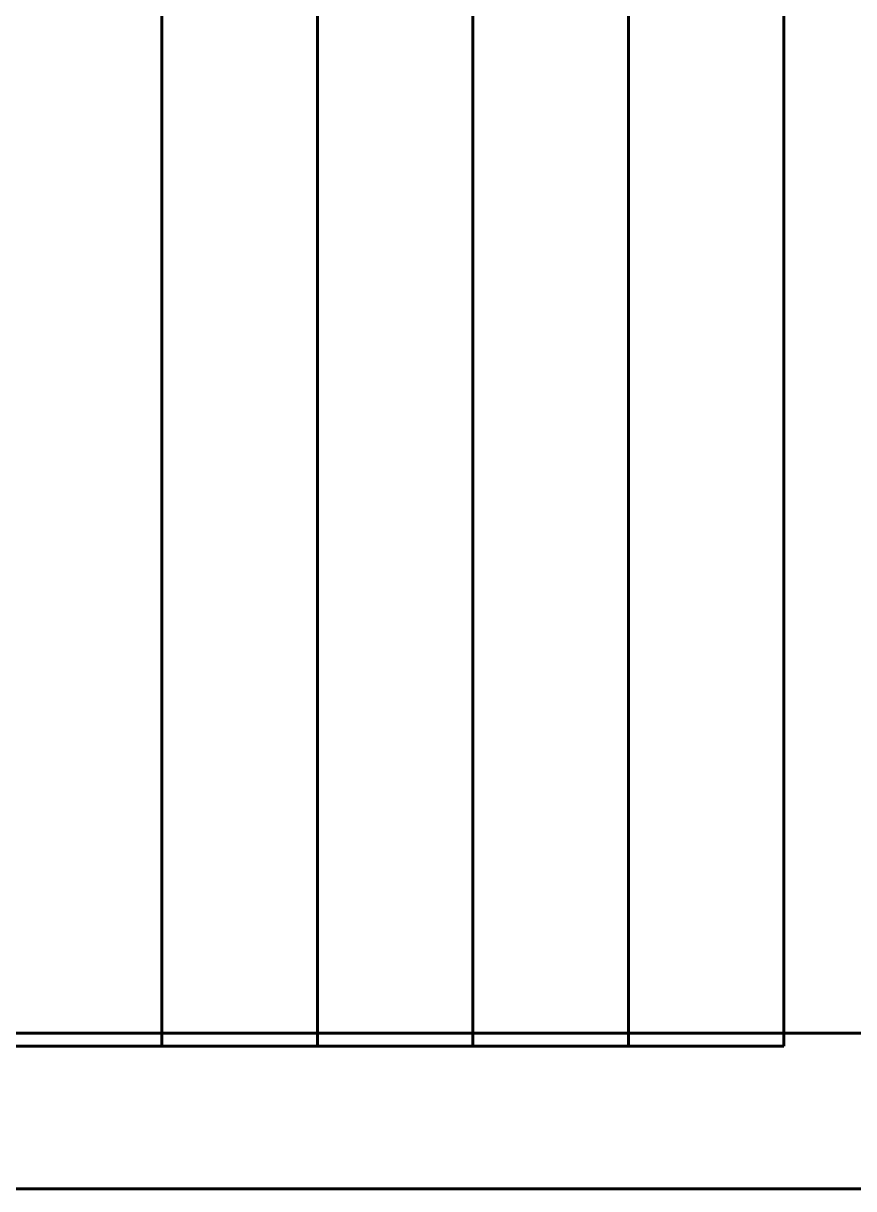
# Model space of a CAD drawing. Extents: x 0 to 297, y 0 to 292.
# Drawn here: x 234.883 to 237.553, y 123.536 to 127.284 of the extents above; entities that cross this region are included whole.
import ezdxf

# ---------------------------------------------------------------- set-up
doc = ezdxf.new("R2010")
doc.units = 0
doc.header["$MEASUREMENT"] = 0
doc.linetypes.add('K5LT_BASIC', pattern=[0])
doc.layers.add('Системный слой', color=7, linetype='Continuous')

# ---------------------------------------------------------------- blocks, each defined once
blk = doc.blocks.new('*U')
at = {"layer": 'Системный слой', "linetype": 'K5LT_BASIC', "lineweight": 60}
for p, q in [((235.3288, 131.0439), (235.3288, 123.9939)), ((235.3288, 123.9939), (235.3288, 131.0439)), ((235.8288, 131.0439), (235.8288, 123.9939)), ((235.8288, 123.9939), (235.8288, 131.0439)), ((236.3288, 131.0439), (236.3288, 123.9939)), ((236.3288, 123.9939), (236.3288, 131.0439)), ((236.8288, 131.0439), (236.8288, 123.9939)), ((236.8288, 123.9939), (236.8288, 131.0439)), ((237.3288, 123.9939), (237.3288, 131.0439)), ((234.8288, 123.9939), (235.3288, 123.9939)), ((235.3288, 123.9939), (235.8288, 123.9939)), ((235.8288, 123.9939), (236.3288, 123.9939)), ((236.3288, 123.9939), (236.8288, 123.9939)), ((236.8288, 123.9939), (237.3288, 123.9939))]:
    blk.add_line(p, q, dxfattribs=at)

msp = doc.modelspace()

# ---------------------------------------------------------------- linework, layer by layer
at = {"layer": 'Системный слой', "linetype": 'K5LT_BASIC', "lineweight": 60}
for p, q in [((226.337, 124.0358), (240.337, 124.0358)), ((226.337, 123.5358), (240.337, 123.5358))]:
    msp.add_line(p, q, dxfattribs=at)

# ---------------------------------------------------------------- block references
at = {"layer": 'Системный слой'}
msp.add_blockref('*U', (0, 0), dxfattribs=at)
msp.add_blockref('*U', (0, 0), dxfattribs=at)
msp.add_blockref('*U', (0, 0), dxfattribs=at)
msp.add_blockref('*U', (0, 0), dxfattribs=at)
msp.add_blockref('*U', (0, 0), dxfattribs=at)
msp.add_blockref('*U', (0, 0), dxfattribs=at)
msp.add_blockref('*U', (0, 0), dxfattribs=at)
msp.add_blockref('*U', (0, 0), dxfattribs=at)
msp.add_blockref('*U', (0, 0), dxfattribs=at)
msp.add_blockref('*U', (0, 0), dxfattribs=at)
msp.add_blockref('*U', (0, 0), dxfattribs=at)
msp.add_blockref('*U', (0, 0), dxfattribs=at)
msp.add_blockref('*U', (0, 0), dxfattribs=at)
msp.add_blockref('*U', (0, 0), dxfattribs=at)
msp.add_blockref('*U', (0, 0), dxfattribs=at)
msp.add_blockref('*U', (0, 0), dxfattribs=at)
msp.add_blockref('*U', (0, 0), dxfattribs=at)
msp.add_blockref('*U', (0, 0), dxfattribs=at)
msp.add_blockref('*U', (0, 0), dxfattribs=at)
msp.add_blockref('*U', (0, 0), dxfattribs=at)
msp.add_blockref('*U', (0, 0), dxfattribs=at)
msp.add_blockref('*U', (0, 0), dxfattribs=at)
msp.add_blockref('*U', (0, 0), dxfattribs=at)
msp.add_blockref('*U', (0, 0), dxfattribs=at)
msp.add_blockref('*U', (0, 0), dxfattribs=at)
msp.add_blockref('*U', (0, 0), dxfattribs=at)
msp.add_blockref('*U', (0, 0), dxfattribs=at)
msp.add_blockref('*U', (0, 0), dxfattribs=at)
msp.add_blockref('*U', (0, 0), dxfattribs=at)
msp.add_blockref('*U', (0, 0), dxfattribs=at)
msp.add_blockref('*U', (0, 0), dxfattribs=at)
msp.add_blockref('*U', (0, 0), dxfattribs=at)
msp.add_blockref('*U', (0, 0), dxfattribs=at)
msp.add_blockref('*U', (0, 0), dxfattribs=at)
msp.add_blockref('*U', (0, 0), dxfattribs=at)
msp.add_blockref('*U', (0, 0), dxfattribs=at)
msp.add_blockref('*U', (0, 0), dxfattribs=at)
msp.add_blockref('*U', (0, 0), dxfattribs=at)
msp.add_blockref('*U', (0, 0), dxfattribs=at)
msp.add_blockref('*U', (0, 0), dxfattribs=at)
msp.add_blockref('*U', (0, 0), dxfattribs=at)
msp.add_blockref('*U', (0, 0), dxfattribs=at)
msp.add_blockref('*U', (0, 0), dxfattribs=at)
msp.add_blockref('*U', (0, 0), dxfattribs=at)
msp.add_blockref('*U', (0, 0), dxfattribs=at)
msp.add_blockref('*U', (0, 0), dxfattribs=at)
msp.add_blockref('*U', (0, 0), dxfattribs=at)
msp.add_blockref('*U', (0, 0), dxfattribs=at)
msp.add_blockref('*U', (0, 0), dxfattribs=at)
msp.add_blockref('*U', (0, 0), dxfattribs=at)
msp.add_blockref('*U', (0, 0), dxfattribs=at)
msp.add_blockref('*U', (0, 0), dxfattribs=at)
msp.add_blockref('*U', (0, 0), dxfattribs=at)
msp.add_blockref('*U', (0, 0), dxfattribs=at)
msp.add_blockref('*U', (0, 0), dxfattribs=at)
msp.add_blockref('*U', (0, 0), dxfattribs=at)
msp.add_blockref('*U', (0, 0), dxfattribs=at)
msp.add_blockref('*U', (0, 0), dxfattribs=at)
msp.add_blockref('*U', (0, 0), dxfattribs=at)
msp.add_blockref('*U', (0, 0), dxfattribs=at)
msp.add_blockref('*U', (0, 0), dxfattribs=at)
msp.add_blockref('*U', (0, 0), dxfattribs=at)
msp.add_blockref('*U', (0, 0), dxfattribs=at)
msp.add_blockref('*U', (0, 0), dxfattribs=at)
msp.add_blockref('*U', (0, 0), dxfattribs=at)
msp.add_blockref('*U', (0, 0), dxfattribs=at)
msp.add_blockref('*U', (0, 0), dxfattribs=at)
msp.add_blockref('*U', (0, 0), dxfattribs=at)
msp.add_blockref('*U', (0, 0), dxfattribs=at)
msp.add_blockref('*U', (0, 0), dxfattribs=at)
msp.add_blockref('*U', (0, 0), dxfattribs=at)
msp.add_blockref('*U', (0, 0), dxfattribs=at)
msp.add_blockref('*U', (0, 0), dxfattribs=at)
msp.add_blockref('*U', (0, 0), dxfattribs=at)
msp.add_blockref('*U', (0, 0), dxfattribs=at)
msp.add_blockref('*U', (0, 0), dxfattribs=at)
msp.add_blockref('*U', (0, 0), dxfattribs=at)
msp.add_blockref('*U', (0, 0), dxfattribs=at)
msp.add_blockref('*U', (0, 0), dxfattribs=at)
msp.add_blockref('*U', (0, 0), dxfattribs=at)
msp.add_blockref('*U', (0, 0), dxfattribs=at)
msp.add_blockref('*U', (0, 0), dxfattribs=at)
msp.add_blockref('*U', (0, 0), dxfattribs=at)
msp.add_blockref('*U', (0, 0), dxfattribs=at)
msp.add_blockref('*U', (0, 0), dxfattribs=at)
msp.add_blockref('*U', (0, 0), dxfattribs=at)
msp.add_blockref('*U', (0, 0), dxfattribs=at)
msp.add_blockref('*U', (0, 0), dxfattribs=at)
msp.add_blockref('*U', (0, 0), dxfattribs=at)
msp.add_blockref('*U', (0, 0), dxfattribs=at)
msp.add_blockref('*U', (0, 0), dxfattribs=at)
msp.add_blockref('*U', (0, 0), dxfattribs=at)
msp.add_blockref('*U', (0, 0), dxfattribs=at)
msp.add_blockref('*U', (0, 0), dxfattribs=at)
msp.add_blockref('*U', (0, 0), dxfattribs=at)
msp.add_blockref('*U', (0, 0), dxfattribs=at)
msp.add_blockref('*U', (0, 0), dxfattribs=at)
msp.add_blockref('*U', (0, 0), dxfattribs=at)
msp.add_blockref('*U', (0, 0), dxfattribs=at)
msp.add_blockref('*U', (0, 0), dxfattribs=at)
msp.add_blockref('*U', (0, 0), dxfattribs=at)
msp.add_blockref('*U', (0, 0), dxfattribs=at)
msp.add_blockref('*U', (0, 0), dxfattribs=at)
msp.add_blockref('*U', (0, 0), dxfattribs=at)
msp.add_blockref('*U', (0, 0), dxfattribs=at)
msp.add_blockref('*U', (0, 0), dxfattribs=at)
msp.add_blockref('*U', (0, 0), dxfattribs=at)
msp.add_blockref('*U', (0, 0), dxfattribs=at)
msp.add_blockref('*U', (0, 0), dxfattribs=at)
msp.add_blockref('*U', (0, 0), dxfattribs=at)
msp.add_blockref('*U', (0, 0), dxfattribs=at)
msp.add_blockref('*U', (0, 0), dxfattribs=at)
msp.add_blockref('*U', (0, 0), dxfattribs=at)
msp.add_blockref('*U', (0, 0), dxfattribs=at)
msp.add_blockref('*U', (0, 0), dxfattribs=at)
msp.add_blockref('*U', (0, 0), dxfattribs=at)
msp.add_blockref('*U', (0, 0), dxfattribs=at)
msp.add_blockref('*U', (0, 0), dxfattribs=at)
msp.add_blockref('*U', (0, 0), dxfattribs=at)
msp.add_blockref('*U', (0, 0), dxfattribs=at)
msp.add_blockref('*U', (0, 0), dxfattribs=at)
msp.add_blockref('*U', (0, 0), dxfattribs=at)
msp.add_blockref('*U', (0, 0), dxfattribs=at)
msp.add_blockref('*U', (0, 0), dxfattribs=at)
msp.add_blockref('*U', (0, 0), dxfattribs=at)
msp.add_blockref('*U', (0, 0), dxfattribs=at)
msp.add_blockref('*U', (0, 0), dxfattribs=at)
msp.add_blockref('*U', (0, 0), dxfattribs=at)
msp.add_blockref('*U', (0, 0), dxfattribs=at)
msp.add_blockref('*U', (0, 0), dxfattribs=at)
msp.add_blockref('*U', (0, 0), dxfattribs=at)
msp.add_blockref('*U', (0, 0), dxfattribs=at)
msp.add_blockref('*U', (0, 0), dxfattribs=at)
msp.add_blockref('*U', (0, 0), dxfattribs=at)
msp.add_blockref('*U', (0, 0), dxfattribs=at)
msp.add_blockref('*U', (0, 0), dxfattribs=at)
msp.add_blockref('*U', (0, 0), dxfattribs=at)
msp.add_blockref('*U', (0, 0), dxfattribs=at)
msp.add_blockref('*U', (0, 0), dxfattribs=at)
msp.add_blockref('*U', (0, 0), dxfattribs=at)
msp.add_blockref('*U', (0, 0), dxfattribs=at)
msp.add_blockref('*U', (0, 0), dxfattribs=at)
msp.add_blockref('*U', (0, 0), dxfattribs=at)
msp.add_blockref('*U', (0, 0), dxfattribs=at)
msp.add_blockref('*U', (0, 0), dxfattribs=at)
msp.add_blockref('*U', (0, 0), dxfattribs=at)
msp.add_blockref('*U', (0, 0), dxfattribs=at)
msp.add_blockref('*U', (0, 0), dxfattribs=at)
msp.add_blockref('*U', (0, 0), dxfattribs=at)
msp.add_blockref('*U', (0, 0), dxfattribs=at)
msp.add_blockref('*U', (0, 0), dxfattribs=at)
msp.add_blockref('*U', (0, 0), dxfattribs=at)
msp.add_blockref('*U', (0, 0), dxfattribs=at)
msp.add_blockref('*U', (0, 0), dxfattribs=at)
msp.add_blockref('*U', (0, 0), dxfattribs=at)
msp.add_blockref('*U', (0, 0), dxfattribs=at)
msp.add_blockref('*U', (0, 0), dxfattribs=at)
msp.add_blockref('*U', (0, 0), dxfattribs=at)
msp.add_blockref('*U', (0, 0), dxfattribs=at)
msp.add_blockref('*U', (0, 0), dxfattribs=at)
msp.add_blockref('*U', (0, 0), dxfattribs=at)
msp.add_blockref('*U', (0, 0), dxfattribs=at)
msp.add_blockref('*U', (0, 0), dxfattribs=at)
msp.add_blockref('*U', (0, 0), dxfattribs=at)
msp.add_blockref('*U', (0, 0), dxfattribs=at)
msp.add_blockref('*U', (0, 0), dxfattribs=at)
msp.add_blockref('*U', (0, 0), dxfattribs=at)
msp.add_blockref('*U', (0, 0), dxfattribs=at)
msp.add_blockref('*U', (0, 0), dxfattribs=at)
msp.add_blockref('*U', (0, 0), dxfattribs=at)
msp.add_blockref('*U', (0, 0), dxfattribs=at)
msp.add_blockref('*U', (0, 0), dxfattribs=at)
msp.add_blockref('*U', (0, 0), dxfattribs=at)
msp.add_blockref('*U', (0, 0), dxfattribs=at)
msp.add_blockref('*U', (0, 0), dxfattribs=at)
msp.add_blockref('*U', (0, 0), dxfattribs=at)
msp.add_blockref('*U', (0, 0), dxfattribs=at)
msp.add_blockref('*U', (0, 0), dxfattribs=at)
msp.add_blockref('*U', (0, 0), dxfattribs=at)
msp.add_blockref('*U', (0, 0), dxfattribs=at)
msp.add_blockref('*U', (0, 0), dxfattribs=at)
msp.add_blockref('*U', (0, 0), dxfattribs=at)
msp.add_blockref('*U', (0, 0), dxfattribs=at)
msp.add_blockref('*U', (0, 0), dxfattribs=at)
msp.add_blockref('*U', (0, 0), dxfattribs=at)
msp.add_blockref('*U', (0, 0), dxfattribs=at)
msp.add_blockref('*U', (0, 0), dxfattribs=at)
msp.add_blockref('*U', (0, 0), dxfattribs=at)
msp.add_blockref('*U', (0, 0), dxfattribs=at)
msp.add_blockref('*U', (0, 0), dxfattribs=at)
msp.add_blockref('*U', (0, 0), dxfattribs=at)
msp.add_blockref('*U', (0, 0), dxfattribs=at)
msp.add_blockref('*U', (0, 0), dxfattribs=at)
msp.add_blockref('*U', (0, 0), dxfattribs=at)
msp.add_blockref('*U', (0, 0), dxfattribs=at)
msp.add_blockref('*U', (0, 0), dxfattribs=at)
msp.add_blockref('*U', (0, 0), dxfattribs=at)
msp.add_blockref('*U', (0, 0), dxfattribs=at)
msp.add_blockref('*U', (0, 0), dxfattribs=at)
msp.add_blockref('*U', (0, 0), dxfattribs=at)
msp.add_blockref('*U', (0, 0), dxfattribs=at)
msp.add_blockref('*U', (0, 0), dxfattribs=at)
msp.add_blockref('*U', (0, 0), dxfattribs=at)
msp.add_blockref('*U', (0, 0), dxfattribs=at)
msp.add_blockref('*U', (0, 0), dxfattribs=at)
msp.add_blockref('*U', (0, 0), dxfattribs=at)
msp.add_blockref('*U', (0, 0), dxfattribs=at)
msp.add_blockref('*U', (0, 0), dxfattribs=at)
msp.add_blockref('*U', (0, 0), dxfattribs=at)
msp.add_blockref('*U', (0, 0), dxfattribs=at)
msp.add_blockref('*U', (0, 0), dxfattribs=at)
msp.add_blockref('*U', (0, 0), dxfattribs=at)
msp.add_blockref('*U', (0, 0), dxfattribs=at)
msp.add_blockref('*U', (0, 0), dxfattribs=at)
msp.add_blockref('*U', (0, 0), dxfattribs=at)
msp.add_blockref('*U', (0, 0), dxfattribs=at)
msp.add_blockref('*U', (0, 0), dxfattribs=at)
msp.add_blockref('*U', (0, 0), dxfattribs=at)
msp.add_blockref('*U', (0, 0), dxfattribs=at)
msp.add_blockref('*U', (0, 0), dxfattribs=at)
msp.add_blockref('*U', (0, 0), dxfattribs=at)
msp.add_blockref('*U', (0, 0), dxfattribs=at)
msp.add_blockref('*U', (0, 0), dxfattribs=at)
msp.add_blockref('*U', (0, 0), dxfattribs=at)
msp.add_blockref('*U', (0, 0), dxfattribs=at)
msp.add_blockref('*U', (0, 0), dxfattribs=at)
msp.add_blockref('*U', (0, 0), dxfattribs=at)
msp.add_blockref('*U', (0, 0), dxfattribs=at)
msp.add_blockref('*U', (0, 0), dxfattribs=at)
msp.add_blockref('*U', (0, 0), dxfattribs=at)
msp.add_blockref('*U', (0, 0), dxfattribs=at)
msp.add_blockref('*U', (0, 0), dxfattribs=at)
msp.add_blockref('*U', (0, 0), dxfattribs=at)
msp.add_blockref('*U', (0, 0), dxfattribs=at)
msp.add_blockref('*U', (0, 0), dxfattribs=at)
msp.add_blockref('*U', (0, 0), dxfattribs=at)
msp.add_blockref('*U', (0, 0), dxfattribs=at)
msp.add_blockref('*U', (0, 0), dxfattribs=at)
msp.add_blockref('*U', (0, 0), dxfattribs=at)
msp.add_blockref('*U', (0, 0), dxfattribs=at)
msp.add_blockref('*U', (0, 0), dxfattribs=at)
msp.add_blockref('*U', (0, 0), dxfattribs=at)
msp.add_blockref('*U', (0, 0), dxfattribs=at)
msp.add_blockref('*U', (0, 0), dxfattribs=at)
msp.add_blockref('*U', (0, 0), dxfattribs=at)
msp.add_blockref('*U', (0, 0), dxfattribs=at)
msp.add_blockref('*U', (0, 0), dxfattribs=at)
msp.add_blockref('*U', (0, 0), dxfattribs=at)
msp.add_blockref('*U', (0, 0), dxfattribs=at)
msp.add_blockref('*U', (0, 0), dxfattribs=at)
msp.add_blockref('*U', (0, 0), dxfattribs=at)
msp.add_blockref('*U', (0, 0), dxfattribs=at)
msp.add_blockref('*U', (0, 0), dxfattribs=at)
msp.add_blockref('*U', (0, 0), dxfattribs=at)
msp.add_blockref('*U', (0, 0), dxfattribs=at)
msp.add_blockref('*U', (0, 0), dxfattribs=at)
msp.add_blockref('*U', (0, 0), dxfattribs=at)
msp.add_blockref('*U', (0, 0), dxfattribs=at)
msp.add_blockref('*U', (0, 0), dxfattribs=at)
msp.add_blockref('*U', (0, 0), dxfattribs=at)
msp.add_blockref('*U', (0, 0), dxfattribs=at)
msp.add_blockref('*U', (0, 0), dxfattribs=at)
msp.add_blockref('*U', (0, 0), dxfattribs=at)
msp.add_blockref('*U', (0, 0), dxfattribs=at)
msp.add_blockref('*U', (0, 0), dxfattribs=at)
msp.add_blockref('*U', (0, 0), dxfattribs=at)
msp.add_blockref('*U', (0, 0), dxfattribs=at)
msp.add_blockref('*U', (0, 0), dxfattribs=at)
msp.add_blockref('*U', (0, 0), dxfattribs=at)
msp.add_blockref('*U', (0, 0), dxfattribs=at)
msp.add_blockref('*U', (0, 0), dxfattribs=at)
msp.add_blockref('*U', (0, 0), dxfattribs=at)
msp.add_blockref('*U', (0, 0), dxfattribs=at)
msp.add_blockref('*U', (0, 0), dxfattribs=at)
msp.add_blockref('*U', (0, 0), dxfattribs=at)
msp.add_blockref('*U', (0, 0), dxfattribs=at)
msp.add_blockref('*U', (0, 0), dxfattribs=at)
msp.add_blockref('*U', (0, 0), dxfattribs=at)
msp.add_blockref('*U', (0, 0), dxfattribs=at)
msp.add_blockref('*U', (0, 0), dxfattribs=at)
msp.add_blockref('*U', (0, 0), dxfattribs=at)
msp.add_blockref('*U', (0, 0), dxfattribs=at)
msp.add_blockref('*U', (0, 0), dxfattribs=at)
msp.add_blockref('*U', (0, 0), dxfattribs=at)
msp.add_blockref('*U', (0, 0), dxfattribs=at)
msp.add_blockref('*U', (0, 0), dxfattribs=at)
msp.add_blockref('*U', (0, 0), dxfattribs=at)
msp.add_blockref('*U', (0, 0), dxfattribs=at)
msp.add_blockref('*U', (0, 0), dxfattribs=at)
msp.add_blockref('*U', (0, 0), dxfattribs=at)
msp.add_blockref('*U', (0, 0), dxfattribs=at)
msp.add_blockref('*U', (0, 0), dxfattribs=at)
msp.add_blockref('*U', (0, 0), dxfattribs=at)
msp.add_blockref('*U', (0, 0), dxfattribs=at)
msp.add_blockref('*U', (0, 0), dxfattribs=at)
msp.add_blockref('*U', (0, 0), dxfattribs=at)
msp.add_blockref('*U', (0, 0), dxfattribs=at)
msp.add_blockref('*U', (0, 0), dxfattribs=at)
msp.add_blockref('*U', (0, 0), dxfattribs=at)
msp.add_blockref('*U', (0, 0), dxfattribs=at)
msp.add_blockref('*U', (0, 0), dxfattribs=at)
msp.add_blockref('*U', (0, 0), dxfattribs=at)
msp.add_blockref('*U', (0, 0), dxfattribs=at)
msp.add_blockref('*U', (0, 0), dxfattribs=at)
msp.add_blockref('*U', (0, 0), dxfattribs=at)
msp.add_blockref('*U', (0, 0), dxfattribs=at)
msp.add_blockref('*U', (0, 0), dxfattribs=at)
msp.add_blockref('*U', (0, 0), dxfattribs=at)
msp.add_blockref('*U', (0, 0), dxfattribs=at)
msp.add_blockref('*U', (0, 0), dxfattribs=at)
msp.add_blockref('*U', (0, 0), dxfattribs=at)
msp.add_blockref('*U', (0, 0), dxfattribs=at)
msp.add_blockref('*U', (0, 0), dxfattribs=at)
msp.add_blockref('*U', (0, 0), dxfattribs=at)
msp.add_blockref('*U', (0, 0), dxfattribs=at)
msp.add_blockref('*U', (0, 0), dxfattribs=at)
msp.add_blockref('*U', (0, 0), dxfattribs=at)
msp.add_blockref('*U', (0, 0), dxfattribs=at)
msp.add_blockref('*U', (0, 0), dxfattribs=at)
msp.add_blockref('*U', (0, 0), dxfattribs=at)
msp.add_blockref('*U', (0, 0), dxfattribs=at)
msp.add_blockref('*U', (0, 0), dxfattribs=at)
msp.add_blockref('*U', (0, 0), dxfattribs=at)
msp.add_blockref('*U', (0, 0), dxfattribs=at)
msp.add_blockref('*U', (0, 0), dxfattribs=at)
msp.add_blockref('*U', (0, 0), dxfattribs=at)
msp.add_blockref('*U', (0, 0), dxfattribs=at)
msp.add_blockref('*U', (0, 0), dxfattribs=at)
msp.add_blockref('*U', (0, 0), dxfattribs=at)
msp.add_blockref('*U', (0, 0), dxfattribs=at)
msp.add_blockref('*U', (0, 0), dxfattribs=at)
msp.add_blockref('*U', (0, 0), dxfattribs=at)
msp.add_blockref('*U', (0, 0), dxfattribs=at)
msp.add_blockref('*U', (0, 0), dxfattribs=at)
msp.add_blockref('*U', (0, 0), dxfattribs=at)
msp.add_blockref('*U', (0, 0), dxfattribs=at)
msp.add_blockref('*U', (0, 0), dxfattribs=at)
msp.add_blockref('*U', (0, 0), dxfattribs=at)
msp.add_blockref('*U', (0, 0), dxfattribs=at)
msp.add_blockref('*U', (0, 0), dxfattribs=at)
msp.add_blockref('*U', (0, 0), dxfattribs=at)
msp.add_blockref('*U', (0, 0), dxfattribs=at)
msp.add_blockref('*U', (0, 0), dxfattribs=at)
msp.add_blockref('*U', (0, 0), dxfattribs=at)
msp.add_blockref('*U', (0, 0), dxfattribs=at)
msp.add_blockref('*U', (0, 0), dxfattribs=at)
msp.add_blockref('*U', (0, 0), dxfattribs=at)
msp.add_blockref('*U', (0, 0), dxfattribs=at)
msp.add_blockref('*U', (0, 0), dxfattribs=at)
msp.add_blockref('*U', (0, 0), dxfattribs=at)
msp.add_blockref('*U', (0, 0), dxfattribs=at)
msp.add_blockref('*U', (0, 0), dxfattribs=at)
msp.add_blockref('*U', (0, 0), dxfattribs=at)
msp.add_blockref('*U', (0, 0), dxfattribs=at)
msp.add_blockref('*U', (0, 0), dxfattribs=at)
msp.add_blockref('*U', (0, 0), dxfattribs=at)
msp.add_blockref('*U', (0, 0), dxfattribs=at)
msp.add_blockref('*U', (0, 0), dxfattribs=at)
msp.add_blockref('*U', (0, 0), dxfattribs=at)
msp.add_blockref('*U', (0, 0), dxfattribs=at)
msp.add_blockref('*U', (0, 0), dxfattribs=at)
msp.add_blockref('*U', (0, 0), dxfattribs=at)
msp.add_blockref('*U', (0, 0), dxfattribs=at)
msp.add_blockref('*U', (0, 0), dxfattribs=at)
msp.add_blockref('*U', (0, 0), dxfattribs=at)
msp.add_blockref('*U', (0, 0), dxfattribs=at)
msp.add_blockref('*U', (0, 0), dxfattribs=at)
msp.add_blockref('*U', (0, 0), dxfattribs=at)
msp.add_blockref('*U', (0, 0), dxfattribs=at)
msp.add_blockref('*U', (0, 0), dxfattribs=at)
msp.add_blockref('*U', (0, 0), dxfattribs=at)
msp.add_blockref('*U', (0, 0), dxfattribs=at)
msp.add_blockref('*U', (0, 0), dxfattribs=at)
msp.add_blockref('*U', (0, 0), dxfattribs=at)
msp.add_blockref('*U', (0, 0), dxfattribs=at)
msp.add_blockref('*U', (0, 0), dxfattribs=at)
msp.add_blockref('*U', (0, 0), dxfattribs=at)
msp.add_blockref('*U', (0, 0), dxfattribs=at)
msp.add_blockref('*U', (0, 0), dxfattribs=at)
msp.add_blockref('*U', (0, 0), dxfattribs=at)
msp.add_blockref('*U', (0, 0), dxfattribs=at)
msp.add_blockref('*U', (0, 0), dxfattribs=at)
msp.add_blockref('*U', (0, 0), dxfattribs=at)
msp.add_blockref('*U', (0, 0), dxfattribs=at)
msp.add_blockref('*U', (0, 0), dxfattribs=at)
msp.add_blockref('*U', (0, 0), dxfattribs=at)
msp.add_blockref('*U', (0, 0), dxfattribs=at)
msp.add_blockref('*U', (0, 0), dxfattribs=at)
msp.add_blockref('*U', (0, 0), dxfattribs=at)
msp.add_blockref('*U', (0, 0), dxfattribs=at)
msp.add_blockref('*U', (0, 0), dxfattribs=at)
msp.add_blockref('*U', (0, 0), dxfattribs=at)
msp.add_blockref('*U', (0, 0), dxfattribs=at)
msp.add_blockref('*U', (0, 0), dxfattribs=at)
msp.add_blockref('*U', (0, 0), dxfattribs=at)
msp.add_blockref('*U', (0, 0), dxfattribs=at)
msp.add_blockref('*U', (0, 0), dxfattribs=at)
msp.add_blockref('*U', (0, 0), dxfattribs=at)
msp.add_blockref('*U', (0, 0), dxfattribs=at)
msp.add_blockref('*U', (0, 0), dxfattribs=at)
msp.add_blockref('*U', (0, 0), dxfattribs=at)
msp.add_blockref('*U', (0, 0), dxfattribs=at)
msp.add_blockref('*U', (0, 0), dxfattribs=at)
msp.add_blockref('*U', (0, 0), dxfattribs=at)
msp.add_blockref('*U', (0, 0), dxfattribs=at)
msp.add_blockref('*U', (0, 0), dxfattribs=at)
msp.add_blockref('*U', (0, 0), dxfattribs=at)
msp.add_blockref('*U', (0, 0), dxfattribs=at)
msp.add_blockref('*U', (0, 0), dxfattribs=at)
msp.add_blockref('*U', (0, 0), dxfattribs=at)
msp.add_blockref('*U', (0, 0), dxfattribs=at)
msp.add_blockref('*U', (0, 0), dxfattribs=at)
msp.add_blockref('*U', (0, 0), dxfattribs=at)
msp.add_blockref('*U', (0, 0), dxfattribs=at)
msp.add_blockref('*U', (0, 0), dxfattribs=at)
msp.add_blockref('*U', (0, 0), dxfattribs=at)
msp.add_blockref('*U', (0, 0), dxfattribs=at)
msp.add_blockref('*U', (0, 0), dxfattribs=at)
msp.add_blockref('*U', (0, 0), dxfattribs=at)
msp.add_blockref('*U', (0, 0), dxfattribs=at)
msp.add_blockref('*U', (0, 0), dxfattribs=at)

doc.saveas('drawing.dxf')
